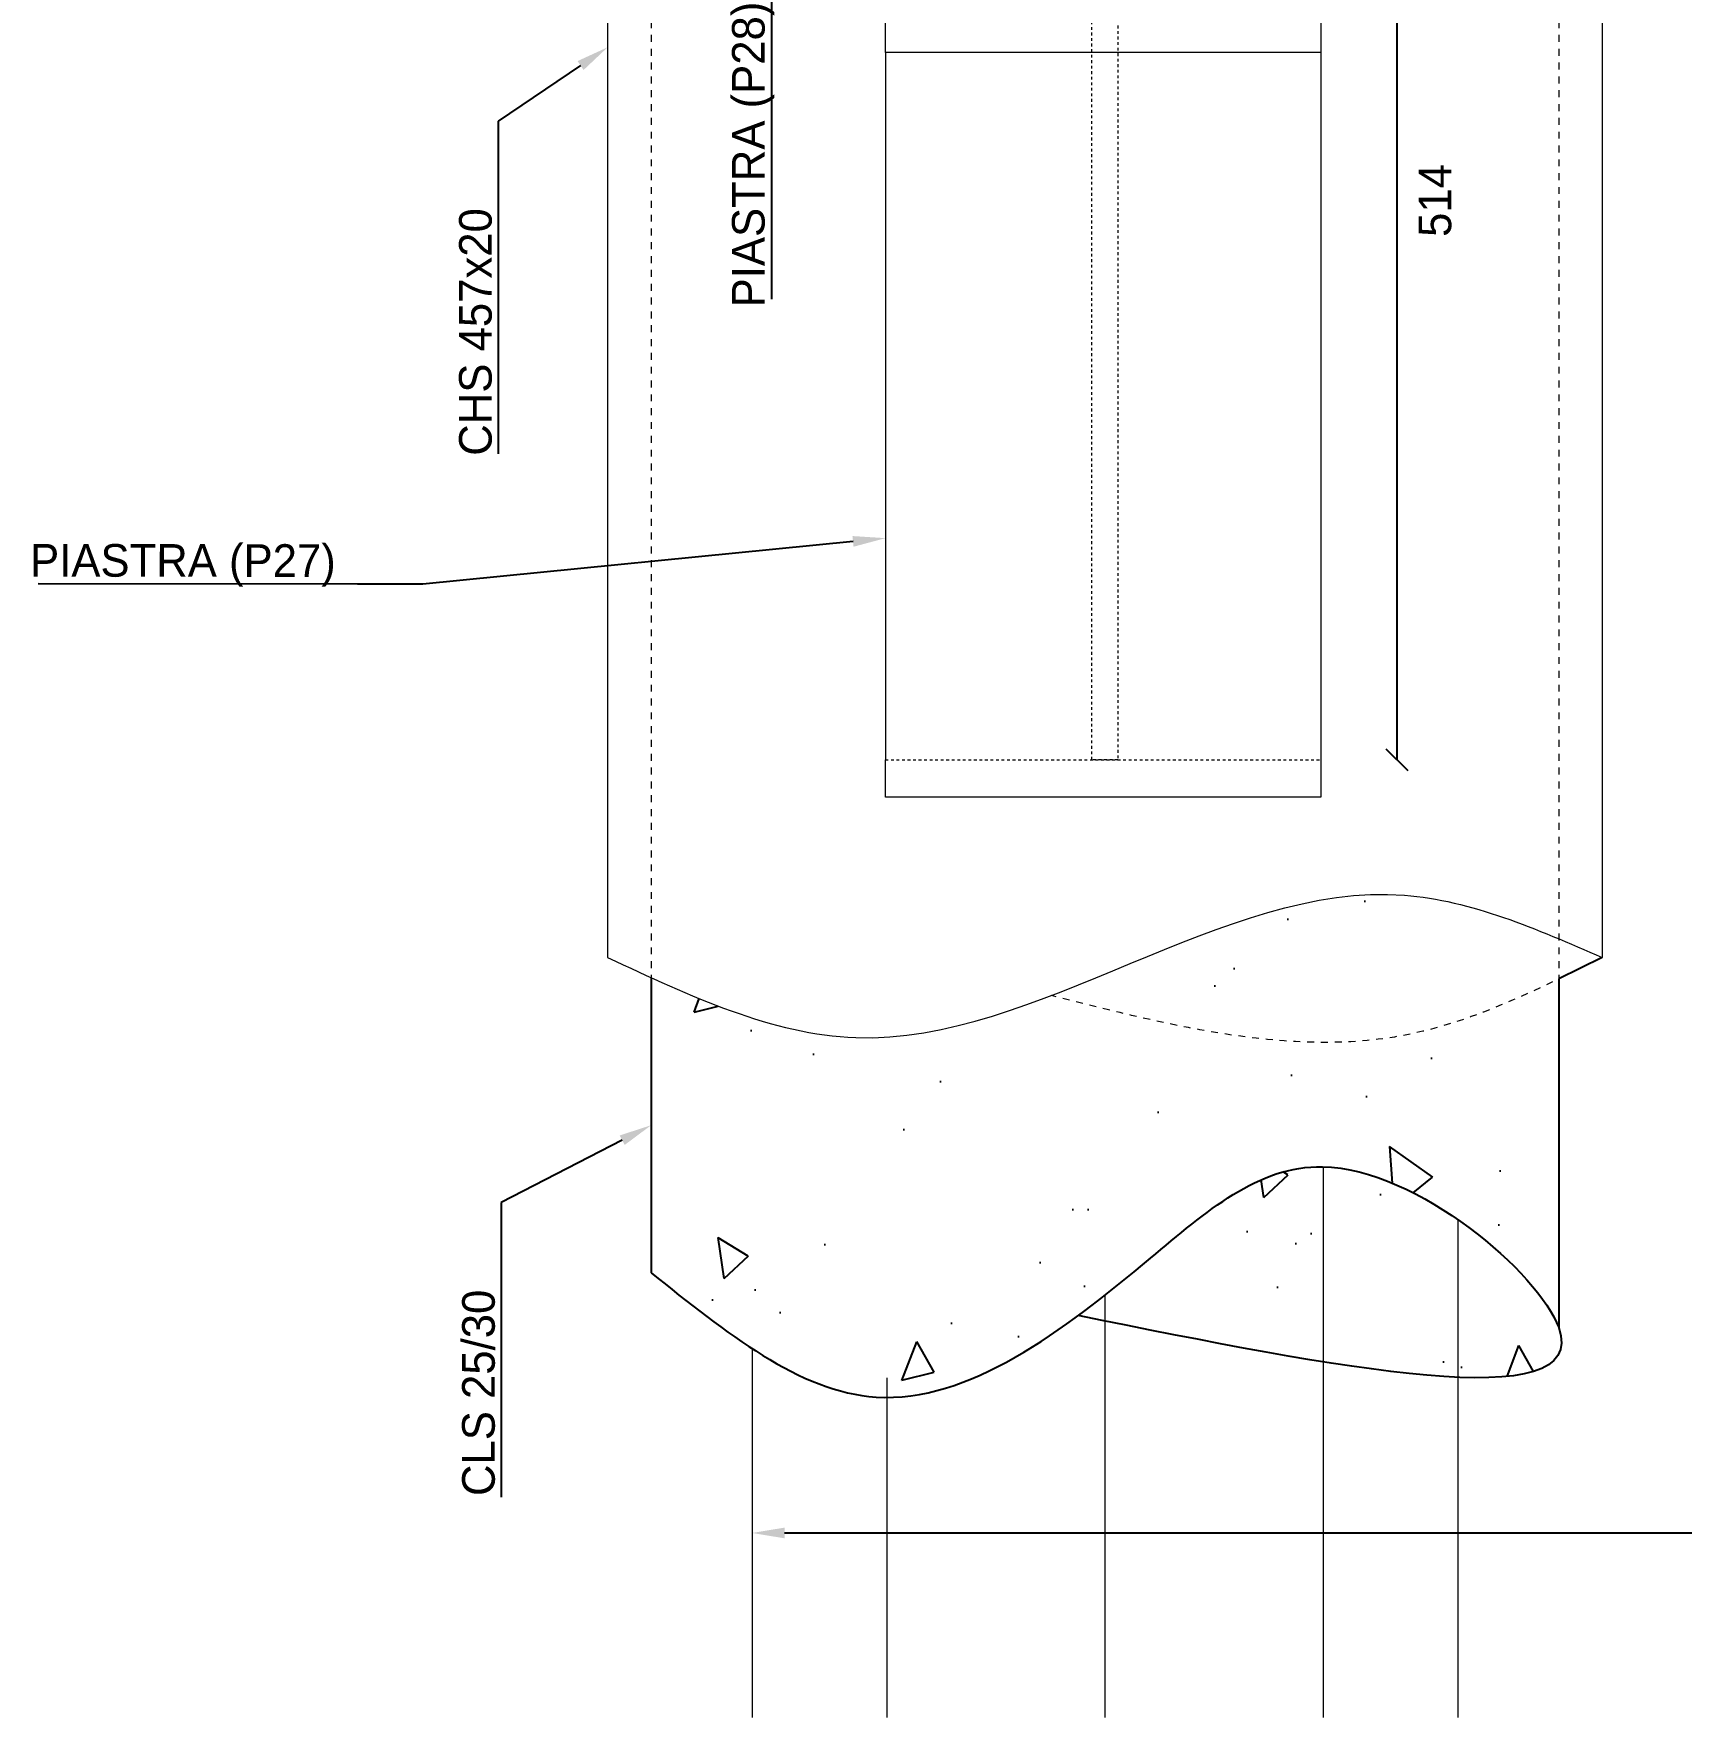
# Model space of a CAD drawing. Header units: millimetres. Extents: x -6949 to 549764, y -83146 to 127128.
# Drawn here: x 48981 to 49738, y -47430 to -46656 of the extents above; entities that cross this region are included whole.
import ezdxf
from ezdxf import colors
from ezdxf.entities.mleader import LeaderData, LeaderLine
from ezdxf.math import Vec2, Vec3

# ---------------------------------------------------------------- set-up
doc = ezdxf.new("R2010")
doc.units = ezdxf.units.MM
doc.linetypes.add('Tratto', pattern=[6.35, 3.175, -3.175])
for name, color, linetype, lineweight in [('armatura', 1, 'Continuous', 15), ('piastra', 6, 'Continuous', 18), ('S-COLS', 7, 'Continuous', 18), ('tratteggio', 253, 'Tratto', 15)]:
    doc.layers.add(name, color=color, linetype=linetype, lineweight=lineweight)
doc.layers.add('quote', color=7, linetype='Continuous', lineweight=5, true_color=0x383838)
doc.styles.get("Standard").update_dxf_attribs({"font": ''})
doc.styles.get('Standard').set_extended_font_data('Bahnschrift Light')
doc.dimstyles.new('Q 1_10', dxfattribs={"dimtxt": 15, "dimasz": 10, "dimexe": 0.18, "dimexo": 0.0625, "dimgap": 10, "dimtad": 2, "dimdec": 0, "dimzin": 0, "dimdsep": 46, "dimtxsty": 'Standard', "dimblk": 'OBLIQUE', "dimcen": 0, "dimse1": 1, "dimse2": 1, "dimadec": 0, "dimazin": 0, "dimtfac": 1, "dimtdec": 0, "dimtofl": 0, "dimtmove": 1, "dimatfit": 3, "dimfxl": 1, "dimtolj": 1, "dimtzin": 0, "dimarcsym": 1})

# ---------------------------------------------------------------- blocks, each defined once
blk = doc.blocks.new('_Oblique')
at = {"color": 0, "linetype": 'ByBlock', "lineweight": -2}
blk.add_line((-0.5, -0.5), (0.5, 0.5), dxfattribs=at)
blk = doc.blocks.new('*D1626')
at = {"layer": 'Defpoints', "color": 0, "transparency": 16777216}
for p in [(49479.38, -46476.14), (49479.38, -46989.91), (49607.53, -46989.91)]:
    blk.add_point(p, dxfattribs=at)
at = {"layer": 'quote', "color": 0, "lineweight": -2, "transparency": 16777216}
blk.add_line((49607.53, -46476.14), (49607.53, -46989.91), dxfattribs=at)
at = {"layer": 'quote', "color": 0, "lineweight": -2, "transparency": 16777216, "xscale": 10, "yscale": 10, "zscale": 10}
for p, rotation in [((49607.53, -46476.14), 90), ((49607.53, -46989.91), 270)]:
    blk.add_blockref('_Oblique', p, dxfattribs=dict(at, rotation=rotation))
at = {"layer": 'quote', "color": 0, "transparency": 16777216, "insert": (49625.11, -46733.02), "char_height": 15, "attachment_point": 5, "rotation": 90}
blk.add_mtext('\\A1;514', dxfattribs=at)
blk = doc.blocks.new('*D1627')
at = {"layer": 'Defpoints', "color": 0, "transparency": 16777216}
for p in [(49479.38, -46615.71), (49479.38, -46830.14), (49467.38, -46989.91)]:
    blk.add_point(p, dxfattribs=at)
at = {"layer": 'quote', "color": 0, "lineweight": -2, "transparency": 16777216}
for p, q in [((49473.38, -46615.71), (49480.21, -46592.95)), ((49480.21, -46592.95), (49516.08, -46592.95)), ((49467.38, -46615.71), (49457.38, -46615.71)), ((49467.38, -46615.71), (49479.38, -46615.71)), ((49479.38, -46615.71), (49489.38, -46615.71))]:
    blk.add_line(p, q, dxfattribs=at)
at = {"layer": 'quote', "color": 0, "lineweight": -2, "transparency": 16777216, "xscale": 10, "yscale": 10, "zscale": 10}
blk.add_blockref('_Oblique', (49467.38, -46615.71), dxfattribs=at)
at = {"layer": 'quote', "color": 0, "lineweight": -2, "transparency": 16777216, "xscale": 10, "yscale": 10, "zscale": 10, "rotation": 180}
blk.add_blockref('_Oblique', (49479.38, -46615.71), dxfattribs=at)
at = {"layer": 'quote', "color": 0, "transparency": 16777216, "insert": (49498.14, -46575.37), "char_height": 15, "attachment_point": 5}
blk.add_mtext('\\A1;12', dxfattribs=at)

msp = doc.modelspace()

# ---------------------------------------------------------------- hatches: boundary and pattern name
h = msp.add_hatch()
h.set_pattern_fill('AR-CONC', color=256, angle=48)
edge = h.paths.add_edge_path()
edge.add_spline(control_points=[(49681.88, -47090.62), (49659.51, -47101.43), (49585.82, -47133.13), (49504.94, -47112.52), (49448.78, -47098.2)], knot_values=[21.801139, 21.801139, 21.801139, 21.801139, 94.84451, 260.815544, 260.815544, 260.815544, 260.815544], degree=3, periodic=0)
edge.add_spline(control_points=[(49448.78, -47098.2), (49418.66, -47109.73), (49356.77, -47127.98), (49296.07, -47104.22), (49264.88, -47090.03)], knot_values=[21.09983, 21.09983, 21.09983, 21.09983, 114.133121, 212.827969, 212.827969, 212.827969, 212.827969], degree=3, periodic=0)
edge.add_line((49264.88, -47090.03), (49264.88, -47225.57))
edge.add_spline(control_points=[(49264.88, -47225.57), (49280.29, -47237.96), (49295.7, -47250.35), (49311.22, -47260.41)], knot_values=[0, 0, 0, 0, 53.419193, 53.419193, 53.419193, 53.419193], degree=3, periodic=0)
edge.add_spline(control_points=[(49311.22, -47260.41), (49330.02, -47272.61), (49350.57, -47282.14), (49371.52, -47282.84), (49373.15, -47282.84)], knot_values=[53.419193, 53.419193, 53.419193, 53.419193, 118.117284, 123.553186, 123.553186, 123.553186, 123.553186], degree=3, periodic=0)
edge.add_spline(control_points=[(49373.15, -47282.84), (49373.15, -47282.84), (49373.16, -47282.84), (49373.16, -47282.84)], knot_values=[123.553186, 123.553186, 123.553186, 123.553186, 123.571311, 123.571311, 123.571311, 123.571311], degree=3, periodic=0)
edge.add_spline(control_points=[(49373.16, -47282.84), (49406.54, -47282.9), (49440.82, -47261.44), (49473.38, -47235.93)], knot_values=[123.571311, 123.571311, 123.571311, 123.571311, 235.148749, 235.148749, 235.148749, 235.148749], degree=3, periodic=0)
edge.add_spline(control_points=[(49473.38, -47235.93), (49480.47, -47230.37), (49513.3, -47203.45), (49543.78, -47176.23), (49573.54, -47176.86), (49573.6, -47176.87)], knot_values=[235.148749, 235.148749, 235.148749, 235.148749, 259.466462, 348.963017, 349.13403, 349.13403, 349.13403, 349.13403], degree=3, periodic=0)
edge.add_spline(control_points=[(49573.6, -47176.87), (49593.55, -47177.32), (49616.08, -47187.66), (49635.5, -47201.12)], knot_values=[349.13403, 349.13403, 349.13403, 349.13403, 409.222106, 409.222106, 409.222106, 409.222106], degree=3, periodic=0)
edge.add_spline(control_points=[(49635.5, -47201.12), (49658.44, -47217.02), (49677.03, -47237.29), (49681.88, -47250.77)], knot_values=[409.222106, 409.222106, 409.222106, 409.222106, 480.202566, 480.202566, 480.202566, 480.202566], degree=3, periodic=0)
edge.add_line((49681.88, -47250.77), (49681.88, -47090.62))
h.paths.add_polyline_path([(49687.9, -47074.69), (49687.82, -47074.66), (49687.74, -47074.62), (49687.97, -47074.72)])
h.paths.add_polyline_path([(49687.58, -47074.56), (49687.5, -47074.52), (49687.74, -47074.62), (49687.66, -47074.59)])
h.paths.add_polyline_path([(49687.27, -47074.42), (49687.5, -47074.52), (49687.43, -47074.49), (49687.35, -47074.46)])
h.paths.add_polyline_path([(49687.27, -47074.42), (49687.19, -47074.39), (49687.11, -47074.36), (49687.04, -47074.32)])
h.paths.add_polyline_path([(49686.96, -47074.29), (49686.88, -47074.26), (49686.8, -47074.22), (49687.04, -47074.32)])
h.paths.add_polyline_path([(49686.65, -47074.16), (49686.57, -47074.12), (49686.8, -47074.22), (49686.72, -47074.19)])
h.paths.add_polyline_path([(49686.33, -47074.03), (49686.57, -47074.12), (49686.49, -47074.09), (49686.41, -47074.06)])
h.paths.add_polyline_path([(49686.33, -47074.03), (49686.25, -47073.99), (49686.18, -47073.96), (49686.1, -47073.93)])
h.paths.add_polyline_path([(49686.02, -47073.89), (49685.94, -47073.86), (49685.86, -47073.83), (49686.1, -47073.93)])
h.paths.add_polyline_path([(49685.71, -47073.76), (49685.63, -47073.73), (49685.86, -47073.83), (49685.79, -47073.79)])
h.paths.add_polyline_path([(49685.4, -47073.63), (49685.63, -47073.73), (49685.55, -47073.69), (49685.47, -47073.66)])
h.paths.add_polyline_path([(49685.4, -47073.63), (49685.32, -47073.59), (49685.24, -47073.56), (49685.16, -47073.53)])
h.paths.add_polyline_path([(49685.08, -47073.49), (49685, -47073.46), (49684.93, -47073.43), (49685.16, -47073.53)])
h.paths.add_polyline_path([(49684.77, -47073.36), (49684.69, -47073.33), (49684.93, -47073.43), (49684.85, -47073.4)])
h.paths.add_polyline_path([(49684.46, -47073.23), (49684.69, -47073.33), (49684.61, -47073.3), (49684.54, -47073.26)])
h.paths.add_polyline_path([(49684.46, -47073.23), (49684.38, -47073.2), (49684.3, -47073.16), (49684.22, -47073.13)])
h.paths.add_polyline_path([(49684.14, -47073.1), (49684.07, -47073.07), (49683.99, -47073.03), (49684.22, -47073.13)])
h.paths.add_polyline_path([(49683.83, -47072.97), (49683.75, -47072.93), (49683.99, -47073.03), (49683.91, -47073)])
h.paths.add_polyline_path([(49683.52, -47072.84), (49683.75, -47072.93), (49683.68, -47072.9), (49683.6, -47072.87)])
h.paths.add_polyline_path([(49683.52, -47072.84), (49683.44, -47072.8), (49683.36, -47072.77), (49683.29, -47072.74)])
h.paths.add_polyline_path([(49683.21, -47072.7), (49683.13, -47072.67), (49683.05, -47072.64), (49683.29, -47072.74)])
h.paths.add_polyline_path([(49682.89, -47072.57), (49682.82, -47072.54), (49683.05, -47072.64), (49682.97, -47072.61)])
h.paths.add_polyline_path([(49682.58, -47072.44), (49682.82, -47072.54), (49682.74, -47072.51), (49682.66, -47072.47)])
h.paths.add_polyline_path([(49682.58, -47072.44), (49682.5, -47072.41), (49682.43, -47072.38), (49682.35, -47072.34)])
h.paths.add_polyline_path([(49682.27, -47072.31), (49682.19, -47072.28), (49682.11, -47072.25), (49682.35, -47072.34)])
h.paths.add_polyline_path([(49681.96, -47072.18), (49681.88, -47072.15), (49682.11, -47072.25), (49682.03, -47072.21)])
h.paths.add_polyline_path([(49681.88, -47090.62), (49681.88, -47072.15), (49680.98, -47071.77), (49680.08, -47071.4), (49679.18, -47071.03), (49678.29, -47070.66), (49677.39, -47070.29), (49676.49, -47069.92), (49675.59, -47069.56), (49674.69, -47069.19), (49673.8, -47068.83), (49672.9, -47068.47), (49672, -47068.12), (49671.1, -47067.76), (49670.2, -47067.41), (49669.3, -47067.06), (49668.4, -47066.71), (49667.51, -47066.36), (49666.61, -47066.02), (49665.71, -47065.68), (49664.81, -47065.34), (49663.91, -47065.01), (49663.01, -47064.67), (49662.11, -47064.34), (49661.21, -47064.01), (49660.31, -47063.69), (49659.41, -47063.37), (49658.51, -47063.05), (49657.61, -47062.73), (49656.71, -47062.42), (49655.81, -47062.11), (49654.91, -47061.81), (49654.01, -47061.5), (49653.11, -47061.2), (49652.21, -47060.91), (49651.31, -47060.61), (49650.41, -47060.33), (49649.51, -47060.04), (49648.61, -47059.76), (49647.71, -47059.48), (49646.81, -47059.21), (49645.91, -47058.94), (49645.01, -47058.67), (49644.11, -47058.41), (49643.21, -47058.15), (49642.31, -47057.89), (49641.41, -47057.64), (49640.5, -47057.4), (49639.6, -47057.16), (49638.7, -47056.92), (49637.8, -47056.69), (49636.9, -47056.46), (49636, -47056.24), (49635.09, -47056.02), (49634.19, -47055.8), (49633.29, -47055.59), (49632.39, -47055.39), (49631.48, -47055.19), (49630.58, -47055), (49629.68, -47054.81), (49628.77, -47054.62), (49627.87, -47054.44), (49626.97, -47054.27), (49626.06, -47054.1), (49625.16, -47053.94), (49624.26, -47053.78), (49623.35, -47053.63), (49622.45, -47053.48), (49621.55, -47053.34), (49620.64, -47053.2), (49619.74, -47053.07), (49618.83, -47052.95), (49617.93, -47052.83), (49617.02, -47052.71), (49616.12, -47052.61), (49615.21, -47052.51), (49614.31, -47052.41), (49613.4, -47052.32), (49612.49, -47052.24), (49611.59, -47052.17), (49610.68, -47052.1), (49609.78, -47052.03), (49608.87, -47051.98), (49607.96, -47051.93), (49607.06, -47051.88), (49606.15, -47051.84), (49605.24, -47051.81), (49604.33, -47051.78), (49603.43, -47051.76), (49602.52, -47051.75), (49601.61, -47051.74), (49600.7, -47051.74), (49599.8, -47051.74), (49598.89, -47051.75), (49597.98, -47051.77), (49597.07, -47051.79), (49596.16, -47051.82), (49595.25, -47051.85), (49594.34, -47051.89), (49593.44, -47051.93), (49592.53, -47051.98), (49591.62, -47052.04), (49590.71, -47052.1), (49589.8, -47052.16), (49588.89, -47052.23), (49587.98, -47052.31), (49587.07, -47052.39), (49586.16, -47052.48), (49585.25, -47052.57), (49584.34, -47052.66), (49583.43, -47052.76), (49582.51, -47052.87), (49581.6, -47052.98), (49580.69, -47053.1), (49579.78, -47053.22), (49578.87, -47053.35), (49577.96, -47053.48), (49577.05, -47053.61), (49576.14, -47053.75), (49575.22, -47053.9), (49574.31, -47054.05), (49573.4, -47054.2), (49572.49, -47054.36), (49571.58, -47054.53), (49570.66, -47054.69), (49569.75, -47054.87), (49568.84, -47055.04), (49567.92, -47055.22), (49567.01, -47055.41), (49566.1, -47055.6), (49565.19, -47055.79), (49564.27, -47055.99), (49563.36, -47056.19), (49562.45, -47056.39), (49561.53, -47056.6), (49560.62, -47056.82), (49559.71, -47057.03), (49558.79, -47057.25), (49557.88, -47057.48), (49556.96, -47057.71), (49556.05, -47057.94), (49555.14, -47058.18), (49554.22, -47058.42), (49553.31, -47058.66), (49552.39, -47058.9), (49551.48, -47059.15), (49550.56, -47059.41), (49549.65, -47059.66), (49548.73, -47059.92), (49547.82, -47060.19), (49546.9, -47060.45), (49545.99, -47060.72), (49545.07, -47061), (49544.16, -47061.27), (49543.24, -47061.55), (49542.33, -47061.83), (49541.41, -47062.12), (49540.5, -47062.41), (49539.58, -47062.7), (49538.66, -47062.99), (49537.75, -47063.29), (49536.83, -47063.59), (49535.92, -47063.89), (49535, -47064.2), (49534.09, -47064.5), (49533.17, -47064.81), (49532.25, -47065.12), (49531.34, -47065.44), (49530.42, -47065.76), (49529.5, -47066.08), (49528.59, -47066.4), (49527.67, -47066.72), (49526.75, -47067.05), (49525.84, -47067.38), (49524.92, -47067.71), (49524, -47068.04), (49523.09, -47068.38), (49522.17, -47068.71), (49521.25, -47069.05), (49520.34, -47069.39), (49519.42, -47069.74), (49518.5, -47070.08), (49517.59, -47070.43), (49516.67, -47070.77), (49515.75, -47071.12), (49514.84, -47071.48), (49513.92, -47071.83), (49513, -47072.18), (49512.08, -47072.54), (49511.17, -47072.9), (49510.25, -47073.26), (49509.33, -47073.62), (49508.41, -47073.98), (49507.5, -47074.34), (49506.58, -47074.71), (49505.66, -47075.07), (49504.74, -47075.44), (49503.83, -47075.81), (49502.91, -47076.18), (49501.99, -47076.55), (49501.07, -47076.92), (49500.16, -47077.29), (49499.24, -47077.66), (49498.32, -47078.04), (49497.4, -47078.41), (49496.49, -47078.78), (49495.57, -47079.16), (49494.65, -47079.54), (49493.73, -47079.91), (49492.81, -47080.29), (49491.9, -47080.67), (49490.98, -47081.05), (49490.06, -47081.43), (49489.14, -47081.81), (49488.23, -47082.19), (49487.31, -47082.57), (49486.39, -47082.95), (49485.47, -47083.33), (49484.56, -47083.71), (49483.64, -47084.09), (49482.72, -47084.47), (49481.8, -47084.85), (49480.88, -47085.23), (49479.97, -47085.61), (49479.05, -47085.99), (49478.13, -47086.37), (49477.21, -47086.76), (49476.3, -47087.14), (49475.38, -47087.52), (49474.46, -47087.89), (49473.54, -47088.27), (49472.62, -47088.65), (49471.71, -47089.03), (49470.79, -47089.41), (49469.87, -47089.79), (49468.95, -47090.16), (49468.04, -47090.54), (49467.12, -47090.91), (49466.2, -47091.29), (49465.28, -47091.66), (49464.37, -47092.03), (49463.45, -47092.41), (49462.53, -47092.78), (49461.61, -47093.15), (49460.7, -47093.52), (49459.78, -47093.88), (49458.86, -47094.25), (49457.95, -47094.62), (49457.03, -47094.98), (49456.11, -47095.35), (49455.19, -47095.71), (49454.28, -47096.07), (49453.36, -47096.43), (49452.44, -47096.79), (49451.53, -47097.14), (49450.61, -47097.5), (49449.69, -47097.85), (49448.78, -47098.2), (49449.72, -47098.44), (49450.67, -47098.68), (49451.62, -47098.93), (49452.57, -47099.17), (49453.51, -47099.41), (49454.46, -47099.65), (49455.41, -47099.89), (49456.36, -47100.13), (49457.31, -47100.37), (49458.25, -47100.61), (49459.2, -47100.85), (49460.15, -47101.09), (49461.1, -47101.33), (49462.04, -47101.57), (49462.99, -47101.81), (49463.94, -47102.05), (49464.89, -47102.29), (49465.83, -47102.52), (49466.78, -47102.76), (49467.73, -47103), (49468.67, -47103.23), (49469.62, -47103.47), (49470.57, -47103.7), (49471.51, -47103.94), (49472.46, -47104.17), (49473.41, -47104.4), (49474.35, -47104.64), (49475.3, -47104.87), (49476.25, -47105.1), (49477.19, -47105.33), (49478.14, -47105.56), (49479.09, -47105.78), (49480.03, -47106.01), (49480.98, -47106.24), (49481.92, -47106.46), (49482.87, -47106.69), (49483.81, -47106.91), (49484.76, -47107.13), (49485.7, -47107.36), (49486.65, -47107.58), (49487.59, -47107.8), (49488.54, -47108.01), (49489.48, -47108.23), (49490.43, -47108.45), (49491.37, -47108.66), (49492.31, -47108.88), (49493.26, -47109.09), (49494.2, -47109.3), (49495.15, -47109.51), (49496.09, -47109.72), (49497.03, -47109.93), (49497.97, -47110.13), (49498.92, -47110.34), (49499.86, -47110.54), (49500.8, -47110.74), (49501.74, -47110.94), (49502.69, -47111.14), (49503.63, -47111.34), (49504.57, -47111.53), (49505.51, -47111.73), (49506.45, -47111.92), (49507.39, -47112.11), (49508.33, -47112.3), (49509.27, -47112.48), (49510.21, -47112.67), (49511.15, -47112.85), (49512.09, -47113.04), (49513.03, -47113.22), (49513.97, -47113.39), (49514.91, -47113.57), (49515.85, -47113.75), (49516.79, -47113.92), (49517.73, -47114.09), (49518.66, -47114.26), (49519.6, -47114.42), (49520.54, -47114.59), (49521.48, -47114.75), (49522.41, -47114.91), (49523.35, -47115.07), (49524.28, -47115.23), (49525.22, -47115.38), (49526.16, -47115.53), (49527.09, -47115.68), (49528.03, -47115.83), (49528.96, -47115.98), (49529.89, -47116.12), (49530.83, -47116.26), (49531.76, -47116.4), (49532.7, -47116.53), (49533.63, -47116.67), (49534.56, -47116.8), (49535.49, -47116.93), (49536.43, -47117.05), (49537.36, -47117.18), (49538.29, -47117.3), (49539.22, -47117.42), (49540.15, -47117.53), (49541.08, -47117.65), (49542.01, -47117.76), (49542.94, -47117.87), (49543.87, -47117.97), (49544.8, -47118.08), (49545.73, -47118.18), (49546.65, -47118.27), (49547.58, -47118.37), (49548.51, -47118.46), (49549.44, -47118.55), (49550.36, -47118.63), (49551.29, -47118.72), (49552.21, -47118.8), (49553.14, -47118.87), (49554.06, -47118.95), (49554.99, -47119.02), (49555.91, -47119.09), (49556.84, -47119.15), (49557.76, -47119.21), (49558.68, -47119.27), (49559.6, -47119.33), (49560.53, -47119.38), (49561.45, -47119.43), (49562.37, -47119.48), (49563.29, -47119.52), (49564.21, -47119.56), (49565.13, -47119.59), (49566.05, -47119.63), (49566.97, -47119.66), (49567.88, -47119.68), (49568.8, -47119.7), (49569.72, -47119.72), (49570.64, -47119.74), (49571.55, -47119.75), (49572.47, -47119.76), (49573.38, -47119.77), (49574.3, -47119.77), (49575.21, -47119.76), (49576.13, -47119.76), (49577.04, -47119.75), (49577.95, -47119.74), (49578.86, -47119.72), (49579.78, -47119.7), (49580.69, -47119.67), (49581.6, -47119.65), (49582.51, -47119.61), (49583.42, -47119.58), (49584.33, -47119.54), (49585.24, -47119.5), (49586.14, -47119.45), (49587.05, -47119.4), (49587.96, -47119.34), (49588.86, -47119.28), (49589.77, -47119.22), (49590.68, -47119.15), (49591.58, -47119.08), (49592.49, -47119), (49593.39, -47118.92), (49594.29, -47118.84), (49595.19, -47118.75), (49596.1, -47118.66), (49597, -47118.56), (49597.9, -47118.46), (49598.8, -47118.35), (49599.7, -47118.24), (49600.6, -47118.13), (49601.5, -47118.01), (49602.39, -47117.89), (49603.29, -47117.76), (49604.19, -47117.63), (49605.08, -47117.49), (49605.98, -47117.35), (49606.87, -47117.21), (49607.77, -47117.06), (49608.66, -47116.9), (49609.55, -47116.74), (49610.44, -47116.58), (49611.34, -47116.41), (49612.23, -47116.24), (49613.12, -47116.06), (49614.01, -47115.88), (49614.9, -47115.69), (49615.78, -47115.5), (49616.67, -47115.3), (49617.56, -47115.1), (49618.44, -47114.89), (49619.33, -47114.68), (49620.22, -47114.47), (49621.1, -47114.25), (49621.98, -47114.02), (49622.87, -47113.79), (49623.75, -47113.56), (49624.63, -47113.32), (49625.51, -47113.08), (49626.39, -47112.84), (49627.27, -47112.59), (49628.15, -47112.33), (49629.03, -47112.08), (49629.91, -47111.81), (49630.79, -47111.55), (49631.67, -47111.28), (49632.54, -47111.01), (49633.42, -47110.73), (49634.3, -47110.45), (49635.17, -47110.16), (49636.05, -47109.87), (49636.92, -47109.58), (49637.8, -47109.29), (49638.67, -47108.99), (49639.54, -47108.69), (49640.42, -47108.38), (49641.29, -47108.07), (49642.16, -47107.76), (49643.03, -47107.44), (49643.9, -47107.13), (49644.77, -47106.8), (49645.64, -47106.48), (49646.51, -47106.15), (49647.38, -47105.82), (49648.25, -47105.48), (49649.12, -47105.15), (49649.99, -47104.81), (49650.85, -47104.46), (49651.72, -47104.12), (49652.59, -47103.77), (49653.45, -47103.42), (49654.32, -47103.07), (49655.19, -47102.71), (49656.05, -47102.35), (49656.92, -47101.99), (49657.78, -47101.62), (49658.64, -47101.26), (49659.51, -47100.89), (49660.37, -47100.52), (49661.24, -47100.14), (49662.1, -47099.77), (49662.96, -47099.39), (49663.82, -47099.01), (49664.69, -47098.63), (49665.55, -47098.25), (49666.41, -47097.86), (49667.27, -47097.47), (49668.13, -47097.08), (49668.99, -47096.69), (49669.85, -47096.3), (49670.71, -47095.9), (49671.57, -47095.5), (49672.43, -47095.1), (49673.29, -47094.7), (49674.15, -47094.3), (49675.01, -47093.9), (49675.87, -47093.49), (49676.73, -47093.09), (49677.59, -47092.68), (49678.45, -47092.27), (49679.3, -47091.86), (49680.16, -47091.45), (49681.02, -47091.04), (49681.88, -47090.62), (49681.88, -47090.62)])
h = msp.add_hatch()
h.set_pattern_fill('AR-CONC', color=256, angle=48)
h.set_pattern_definition([(98, (31944.27, 8086.89), (133.7504, 124.72426), [19.05, -209.55]), (43, (31944.27, 8086.9), (-165.56536, 101.651), [15.24, -167.6406]), (148.45144, (31955.42, 8097.29), (-31.81497, 226.3753), [16.19, -178.09024]), (94.1842, (31906.52, 8120.88), (212.6308, 173.3192), [28.575, -314.325]), (144.63556, (31924.24, 8135.33), (-25.0191, 341.986), [24.285, -267.1356]), (39.18415, (31906.52, 8120.88), (-25.0191, 341.986), [22.86, -251.4597]), (69, (31932.95, 8131.26), (177.4477, 44.24268), [19.05, -209.55]), (14, (31932.95, 8131.26), (-95.5247, 169.17366), [15.24, -167.64]), (119.45145, (31947.74, 8134.95), (81.923, 213.41634), [16.19, -178.08994]), (85.5, (31944.27, 8086.89), (-60.76996, 58.873644), [0, -165.608, 0, -170.18, 0, -168.275]), (55.5, (31944.27, 8086.89), (-29.7376, 116.69058), [0, -97.028, 0, -161.798, 0, -64.135]), (15.5, (31906.37, 8044.8), (94.9851, 96.93017), [0, -63.5, 0, -198.12, 0, -262.89]), (5.5, (31889.37, 8025.92), (80.2222, 127.09508), [0, -82.55, 0, -131.572, 0, -186.69])])
edge = h.paths.add_edge_path()
edge.add_spline(control_points=[(49526.07, -47193.74), (49540.85, -47183.59), (49566.9, -47171.56), (49598.58, -47180.99), (49611.32, -47187.02)], knot_values=[296.943431, 296.943431, 296.943431, 296.943431, 348.963017, 385.423919, 385.423919, 385.423919, 385.423919], degree=3, periodic=0)
edge.add_line((49611.32, -47187.02), (49611.32, -47271.65))
edge.add_spline(control_points=[(49611.32, -47271.65), (49586.63, -47268.97), (49557.29, -47263.99), (49526.07, -47258.08)], knot_values=[599.118576, 599.118576, 599.118576, 599.118576, 659.961978, 659.961978, 659.961978, 659.961978], degree=3, periodic=0)
edge.add_line((49526.07, -47258.08), (49526.07, -47193.74))
edge = h.paths.add_edge_path()
edge.add_spline(control_points=[(49611.32, -47187.02), (49622.73, -47192.41), (49633.89, -47199.53), (49643.88, -47207.27)], knot_values=[385.423919, 385.423919, 385.423919, 385.423919, 418.092894, 418.092894, 418.092894, 418.092894], degree=3, periodic=0)
edge.add_line((49643.88, -47207.27), (49643.88, -47273.77))
edge.add_spline(control_points=[(49643.88, -47273.77), (49634.36, -47273.72), (49623.39, -47272.96), (49611.32, -47271.65)], knot_values=[569.345924, 569.345924, 569.345924, 569.345924, 599.118576, 599.118576, 599.118576, 599.118576], degree=3, periodic=0)
edge.add_line((49611.32, -47271.65), (49611.32, -47187.02))
edge = h.paths.add_edge_path()
edge.add_spline(control_points=[(49643.88, -47207.27), (49662.87, -47221.98), (49698.83, -47263.35), (49672.39, -47273.92), (49643.88, -47273.77)], knot_values=[418.092894, 418.092894, 418.092894, 418.092894, 480.202566, 569.345924, 569.345924, 569.345924, 569.345924], degree=3, periodic=0)
edge.add_line((49643.88, -47273.77), (49643.88, -47207.27))
edge = h.paths.add_edge_path()
edge.add_spline(control_points=[(49526.07, -47258.08), (49504.98, -47254.09), (49483.04, -47249.67), (49461.1, -47245.26)], knot_values=[659.961978, 659.961978, 659.961978, 659.961978, 701.048652, 701.048652, 701.048652, 701.048652], degree=3, periodic=0)
edge.add_spline(control_points=[(49264.88, -47225.57), (49298.96, -47252.96), (49373.82, -47313.13), (49465.88, -47243.58), (49515.41, -47201.06), (49526.07, -47193.74)], knot_values=[0, 0, 0, 0, 118.117284, 259.466462, 296.943431, 296.943431, 296.943431, 296.943431], degree=3, periodic=0)
edge.add_line((49526.07, -47193.74), (49526.07, -47258.08))

# ---------------------------------------------------------------- linework, layer by layer
for points in [[(49701.88, -47080.74), (49681.88, -47090.62)], [(49264.88, -47090.03), (49264.88, -47225.57)], [(49681.88, -47090.62), (49681.88, -47250.77)]]:
    msp.add_lwpolyline(points)
msp.add_spline([(49264.88, -47225.57), (49368.27, -47282.68), (49494.39, -47218.85), (49573.43, -47176.86), (49681.88, -47250.77), (49461.1, -47245.26)], degree=3)
at = {"layer": 'armatura'}
for points in [[(49573.6, -47176.87), (49573.6, -47429.79)], [(49635.5, -47201.12), (49635.52, -47429.79)], [(49473.38, -47235.93), (49473.38, -47429.79)], [(49311.22, -47260.41), (49311.22, -47429.79)], [(49373.16, -47273.87), (49373.16, -47429.79)], [(49373.15, -47282.84), (49373.15, -47429.79)]]:
    msp.add_lwpolyline(points, dxfattribs=at)
at = {"layer": 'piastra'}
for p, q in [((49372.55, -47007.05), (49372.55, -46989.91)), ((49572.55, -46989.91), (49572.55, -47007.05)), ((49572.55, -47007.05), (49372.55, -47007.05))]:
    msp.add_line(p, q, dxfattribs=at)
msp.add_lwpolyline([(49372.55, -46650.14), (49572.55, -46650.14), (49572.55, -46665.07), (49372.55, -46665.07)], close=True, dxfattribs=at)
for points in [[(49372.55, -46665.07), (49372.55, -46989.91)], [(49572.55, -46665.07), (49572.55, -46989.91)]]:
    msp.add_lwpolyline(points, dxfattribs=at)
at = {"layer": 'S-COLS'}
for points in [[(49244.88, -46460.14), (49244.88, -47080.74)], [(49701.88, -46460.14), (49701.88, -47080.74)]]:
    msp.add_lwpolyline(points, dxfattribs=at)
msp.add_spline([(49244.88, -47080.74), (49358.88, -47117.55), (49611.07, -47052.13), (49701.88, -47080.74)], degree=3, dxfattribs=at)
at = {"layer": 'tratteggio', "color": 30, "ltscale": 0.4}
msp.add_line((49372.55, -46989.91), (49572.55, -46989.91), dxfattribs=at)
at = {"layer": 'tratteggio'}
for points in [[(49264.88, -46460.14), (49264.88, -47090.03)], [(49681.88, -46460.14), (49681.88, -47090.62)]]:
    msp.add_lwpolyline(points, dxfattribs=at)
at = {"layer": 'tratteggio', "color": 30, "ltscale": 0.4}
msp.add_lwpolyline([(49467.38, -46650.14), (49479.38, -46650.14), (49479.38, -46989.91), (49467.38, -46989.91)], close=True, dxfattribs=at)
at = {"layer": 'tratteggio'}
msp.add_spline([(49701.88, -47080.74), (49613.8, -47115.92), (49448.78, -47098.2)], degree=3, dxfattribs=at)

# ---------------------------------------------------------------- dimensions: what is measured, and where the dimension line sits
at = {"layer": 'quote'}
dim = msp.add_linear_dim(base=(49607.53, -46989.91), p1=(49479.38, -46476.14), p2=(49479.38, -46989.91), angle=90, dimstyle='Q 1_10', dxfattribs=at)
dim.commit()
dim.dimension.update_dxf_attribs({"geometry": '*D1626', "text_midpoint": (49625.11, -46733.02)})
dim = msp.add_linear_dim(base=(49479.38, -46615.71), p1=(49467.38, -46989.91), p2=(49479.38, -46830.14), dimstyle='Q 1_10', dxfattribs=at)
dim.commit()
dim.dimension.update_dxf_attribs({"geometry": '*D1627', "text_midpoint": (49490.21, -46575.37)})

# ---------------------------------------------------------------- leaders
ml = msp.add_multileader_mtext('Standard', dxfattribs=at)
ml.set_content('PIASTRA (P28)', color=256)
ml.set_leader_properties()
ml.build(insert=Vec2(0, 0))
ml.multileader.update_dxf_attribs({"text_left_attachment_type": 5, "text_right_attachment_type": 6, "dogleg_length": 30, "arrow_head_size": 15})
ctx = ml.context
ctx.base_point, ctx.char_height, ctx.arrow_head_size, ctx.landing_gap_size, ctx.plane_origin, ctx.plane_x_axis, ctx.plane_y_axis = Vec3(49321.85, -46785.14), 15, 15, 10, Vec3(49491.13, -46542.6), Vec3(0, 1), Vec3(-1, 0)
ctx.left_attachment, ctx.right_attachment, ctx.text_align_type = 5, 6, 2
notes = []
notes.append((ctx, [(0, (1, 1, 0), (49320.25, -46601.67), (0, -1), 30, [(0, [(49467.38, -46560.14)], 0, [])])]))
ctx.mtext.insert, ctx.mtext.text_direction, ctx.mtext.rotation, ctx.mtext.alignment, ctx.mtext.flow_direction = Vec3(49302.02, -46641.67), Vec3(0, 1), 1.570796, 3, 5
ml = msp.add_multileader_mtext('Standard', dxfattribs=at)
ml.set_content('CHS 457x20', color=256)
ml.set_leader_properties()
ml.build(insert=Vec2(0, 0))
ml.multileader.update_dxf_attribs({"text_left_attachment_type": 5, "text_right_attachment_type": 6, "dogleg_length": 30, "arrow_head_size": 15})
ctx = ml.context
ctx.base_point, ctx.char_height, ctx.arrow_head_size, ctx.landing_gap_size, ctx.plane_origin, ctx.plane_x_axis, ctx.plane_y_axis = Vec3(49194.79, -46855.14), 15, 15, 10, Vec3(49268.63, -46645.1), Vec3(0, 1), Vec3(-1, 0)
ctx.left_attachment, ctx.right_attachment, ctx.text_align_type = 5, 6, 2
notes.append((ctx, [(0, (1, 1, 0), (49194.61, -46696.55), (0, -1), 30, [(0, [(49244.88, -46662.64)], 0, [])])]))
ctx.mtext.insert, ctx.mtext.text_direction, ctx.mtext.rotation, ctx.mtext.alignment, ctx.mtext.flow_direction = Vec3(49176.61, -46736.55), Vec3(0, 1), 1.570796, 3, 5
ml = msp.add_multileader_mtext('Standard', dxfattribs=at)
ml.set_content('PIASTRA (P27)', color=256)
ml.set_leader_properties()
ml.build(insert=Vec2(0, 0))
ml.multileader.update_dxf_attribs({"text_left_attachment_type": 5, "text_right_attachment_type": 6, "dogleg_length": 30, "arrow_head_size": 15})
ctx = ml.context
ctx.base_point, ctx.char_height, ctx.arrow_head_size, ctx.landing_gap_size, ctx.plane_origin, ctx.plane_x_axis, ctx.plane_y_axis = Vec3(48977.71, -46910.63), 15, 15, 10, Vec3(49379.4, -46963.82), Vec3(0.999999, -0.001089), Vec3(0.001089, 0.999999)
ctx.left_attachment, ctx.right_attachment, ctx.text_align_type = 5, 6, 2
notes.append((ctx, [(0, (1, 1, 0), (49159.94, -46909.23), (-0.999999, 0.001089), 30, [(0, [(49372.55, -46888.13)], 0, [])])]))
ctx.mtext.insert, ctx.mtext.text_direction, ctx.mtext.rotation, ctx.mtext.alignment, ctx.mtext.flow_direction = Vec3(49119.96, -46890.95), Vec3(0.999999, -0.001089), 6.282096, 3, 5
ml = msp.add_multileader_mtext('Standard', dxfattribs=at)
ml.set_content('CLS 25/30', color=256)
ml.set_leader_properties()
ml.build(insert=Vec2(0, 0))
ml.multileader.update_dxf_attribs({"text_left_attachment_type": 5, "text_right_attachment_type": 6, "dogleg_length": 30, "arrow_head_size": 15})
ctx = ml.context
ctx.base_point, ctx.char_height, ctx.arrow_head_size, ctx.landing_gap_size, ctx.plane_origin, ctx.plane_x_axis, ctx.plane_y_axis = Vec3(49197.79, -47335.3), 15, 15, 10, Vec3(49288.63, -47140.26), Vec3(0, 1), Vec3(-1, 0)
ctx.left_attachment, ctx.right_attachment, ctx.text_align_type = 5, 6, 2
notes.append((ctx, [(0, (1, 1, 0), (49196.02, -47193.35), (0, -1), 30, [(0, [(49264.88, -47157.8)], 0, [])])]))
ctx.mtext.insert, ctx.mtext.text_direction, ctx.mtext.rotation, ctx.mtext.alignment, ctx.mtext.flow_direction = Vec3(49178.02, -47233.35), Vec3(0, 1), 1.570796, 3, 5
ml = msp.add_multileader_mtext('Standard', dxfattribs=at)
ml.set_content('10-{\\Fgreeks|c0;\\H1.33333x;Φ\\H0.75x;16}', color=256)
ml.set_leader_properties()
ml.build(insert=Vec2(0, 0))
ml.multileader.update_dxf_attribs({"text_left_attachment_type": 5, "text_right_attachment_type": 6, "dogleg_length": 30, "arrow_head_size": 15})
ctx = ml.context
ctx.base_point, ctx.char_height, ctx.arrow_head_size, ctx.landing_gap_size, ctx.plane_origin = Vec3(49739.21, -47345.1), 15, 15, 10, Vec3(49298.27, -47574.05)
ctx.left_attachment, ctx.right_attachment = 5, 6
notes.append((ctx, [(1, (1, 1, 0), (49675.01, -47345.1), (1, 0), 64.19, [(5, [(49311.22, -47345.1), (49373.15, -47345.1), (49473.38, -47345.1), (49573.6, -47345.1), (49573.6, -47345.1), (49635.52, -47345.1)], 0, [])])]))
ctx.mtext.insert, ctx.mtext.flow_direction = Vec3(49749.21, -47321.1), 5
for ctx, leaders in notes:
    for number, flags, end, landing, length, lines in leaders:
        leader = LeaderData()
        leader.index, (leader.has_last_leader_line, leader.has_dogleg_vector, leader.attachment_direction) = number, flags
        leader.last_leader_point, leader.dogleg_vector, leader.dogleg_length = Vec3(end), Vec3(landing), length
        for number, points, colour, breaks in lines:
            line = LeaderLine()
            line.index, line.vertices, line.color, line.breaks = number, Vec3.list(points), colors.encode_raw_color(colour), breaks
            leader.lines.append(line)
        ctx.leaders.append(leader)

doc.saveas('drawing.dxf')
